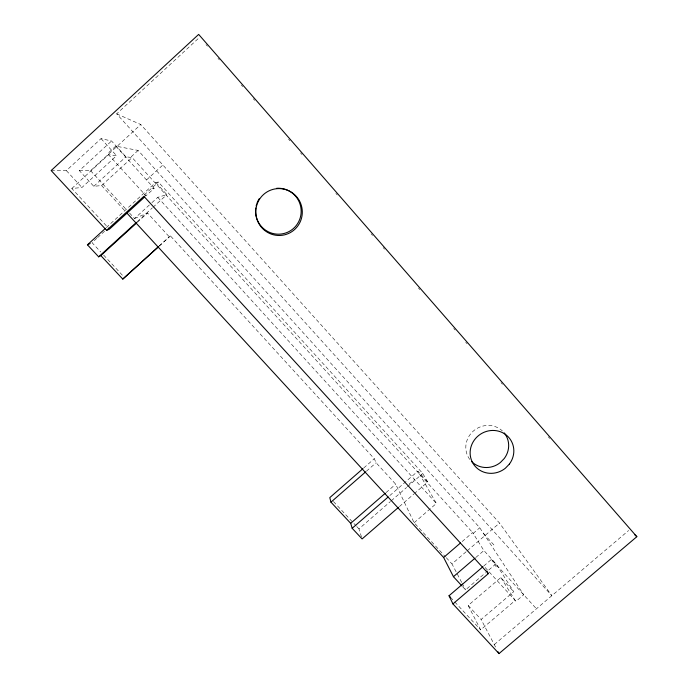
<?xml version="1.0" encoding="UTF-8"?>
<svg xmlns="http://www.w3.org/2000/svg" width="688" height="688" viewBox="0 0 688 688"><rect width="100%" height="100%" fill="white"/><g stroke="black" fill="none" stroke-linecap="round" stroke-linejoin="round"><path stroke-width="0.52" stroke-dasharray="3.44 2.58" d="M116.668 113.838L140.773 124.528L499.522 523.069L551.845 595.713L116.668 113.838L199.658 37.264M51.161 170.547L66.358 170.598L101.033 138.632L111.551 140.997L125.93 156.804L132.105 157.552L101.6 185.545L93.792 186.319L79.352 170.641L111.551 140.997M115.756 146.123L107.56 153.656L145.994 195.779L154.146 188.34L115.756 146.123L138.107 150.423L479.76 527.748L523.706 594.785L516 601.338L484.481 566.792M79.352 170.641L90.592 170.684L140.773 124.528M71.81 188.495L108.532 154.714L116.564 155.686L81.958 187.489L71.81 188.495L108.738 228.364M93.792 186.319L125.93 156.804M138.107 150.423L131.305 156.666L473.301 533.303L479.76 527.748M146.518 179.955L162.867 165M106.279 227.59L155.755 182.389L158.395 182.062L422.75 473.464L427.73 481.987L414.769 493.236M96.784 238.34L92.046 242.675L100.715 251.971M97.567 237.618L104.679 231.125M144.17 195.048L158.395 182.062M129.507 213.022L134.547 218.509L149.7 204.689M151.919 202.668L157.767 197.327L166.874 194.635L155.755 182.389M137.342 221.562L152.203 208.017M152.977 207.312L166.874 194.635M137.222 222.396L147.507 213.022L169.317 236.844L170.426 235.898L374.298 458.741L376.095 462.766L395.703 484.189L414.124 522.725L445.549 556.919M159.057 246.158L169.317 236.844M159.349 245.951L170.426 235.898M363.78 467.926L374.298 458.741M366.42 471.203L376.095 462.766M386.063 492.574L395.703 484.189M389.812 495.566L417.891 471.151L427.73 481.987M409.068 484.189L414.537 479.433M361.475 536.915L358.947 528.883L390.44 501.526M391.248 500.821L406.591 487.491M407.399 486.794L422.75 473.464M399.375 506.592L413.961 493.941M414.124 522.725L436.398 503.461L417.891 471.151M462.147 541.559L472.622 532.555L483.905 550.555L495.979 563.833L513.712 591.689L481.11 619.475L496.168 648.191M461.691 582.444L451.973 563.911L466.481 551.449M467.29 550.761L499.522 523.069M475.89 557.435L483.905 550.555M483.767 566.009L491.507 559.378L536.434 608.794M462.723 586.761L465.578 589.857L485.582 572.734M488.781 569.999L495.979 563.833M500.838 577.55L515.2 600.469L480.654 629.881L468.167 605.466L500.838 577.55L513.712 591.689M494.276 644.587L628.643 530.491M134.547 218.509L147.507 213.022M143.895 196.295L145.994 195.779M152.22 188.701L154.146 188.34M103.604 255.067L123.831 276.765M333.431 501.526L356.031 525.761M356.754 526.544L358.947 528.883M450.477 597.304L454.071 601.183M454.785 601.957L480.654 629.881M66.358 170.598L81.958 187.489M468.167 605.466L481.11 619.475M90.592 170.684L126.618 209.883M446.263 557.693L451.973 563.911M101.6 185.545L125.56 211.603M101.033 138.632L116.564 155.686M157.767 197.327L436.398 503.461M483.518 533.484L494.526 545.627M206.004 44.548L207.415 46.165M218.001 58.291L219.42 59.916M241.299 84.985L242.709 86.602M253.296 98.737L254.706 100.353M288.582 139.174L289.992 140.791M300.579 152.917L301.989 154.533M335.864 193.354L337.275 194.971M371.15 233.791L372.561 235.416M383.147 247.542L384.566 249.159M418.442 287.98L419.852 289.596M453.727 328.417L455.138 330.034M465.724 342.168L467.135 343.785M501.01 382.605L502.421 384.222M548.293 436.794L549.712 438.411M491.507 559.378L496.246 566.878M462.181 583.372L465.578 589.857M469.784 459.438A21.741 20.726 -33.9 0 1 473.37 431.032A21.741 20.726 -33.9 0 1 502.369 430.92"/><path stroke-width="1.03" d="M136.43 223.118L100.826 255.575L98.668 256.83L87.436 244.808L105.496 228.304M106.614 230.351L143.895 196.295L488.351 573.629L452.945 603.926L499.006 653.6L636.839 536.7L198.66 34.4L51.161 170.547L106.614 230.351L109.461 229.147L144.437 197.198M98.668 256.83L136.559 222.284M100.826 255.575L122.782 279.096L158.274 246.872M158.558 246.665L122.782 279.096M362.972 468.64L329.784 497.622L330.954 502.171L350.699 523.327L352.17 528.281L362.112 538.928L398.567 507.297M330.954 502.171L365.612 471.908M350.699 523.327L385.254 493.279M352.17 528.281L388.204 496.96M462.009 585.978L453.444 576.69L443.631 557.486L460.539 542.944M453.444 576.69L475.09 558.123M452.945 603.926L449.04 595.748L482.959 566.706M87.436 244.808L90.197 243.526M634.628 534.628L636.839 536.7M449.04 595.748L450.477 597.304M127.013 213.185L443.631 557.486M486.82 571.092L488.351 573.629M498.06 651.794L499.006 653.6M276.653 188.297A22.988 22.79 79.8 0 1 301.172 211.182A22.988 22.79 79.8 0 1 276.86 234.135A22.988 22.79 79.8 0 1 255.798 208M256.16 206.013A22.988 22.79 79.8 0 1 256.693 204.078M257.02 203.141A22.988 22.79 79.8 0 1 259.256 198.66M504.218 432.907A21.741 20.726 -33.9 0 1 504.278 458.492L500.348 462.542A21.741 20.726 -33.9 0 1 471.547 461.485M509.344 464.133L505.336 468.261A22.171 21.113 -33.8 0 1 470.661 457.529A22.171 21.113 -33.8 0 1 496.667 430.757A22.171 21.113 -33.8 0 1 509.344 464.133M259.539 199.21A23.461 23.254 80.2 0 0 277.823 235.459A23.461 23.254 80.2 0 0 299.779 201.464A23.461 23.254 80.2 0 0 259.539 199.21"/></g></svg>
